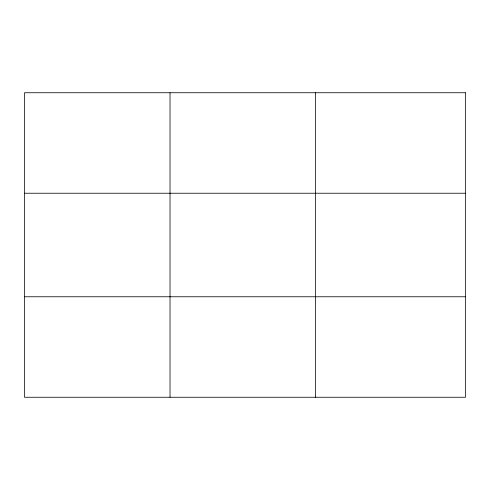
<?xml version="1.0" encoding="UTF-8"?>
<svg xmlns="http://www.w3.org/2000/svg" width="490" height="490" viewBox="0 0 490 490"><rect width="100%" height="100%" fill="white"/><g stroke="black" fill="none" stroke-linecap="round" stroke-linejoin="round"><path stroke-width="0.73" d="M170.03 92.739L170.03 397.261M315.56 92.739L315.56 397.261M24.5 193.232L465.5 193.232M24.5 296.769L465.5 296.769M465.5 92.739L465.5 397.261L24.5 397.261L24.5 92.739L465.5 92.739"/></g></svg>
